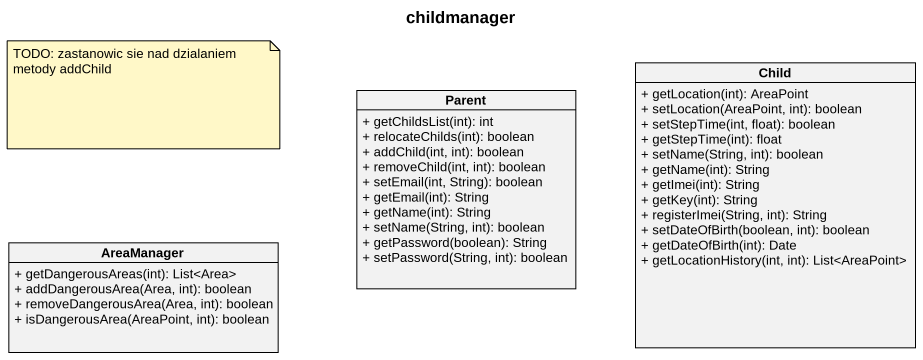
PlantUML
@startuml
title childmanager
hide circle
hide empty members
skinparam classAttributeIconSize 0
class Parent {
  + getChildsList(int): int
  + relocateChilds(int): boolean
  + addChild(int, int): boolean
  + removeChild(int, int): boolean
  + setEmail(int, String): boolean
  + getEmail(int): String
  + getName(int): String
  + setName(String, int): boolean
  + getPassword(boolean): String
  + setPassword(String, int): boolean
}
class Child {
  + getLocation(int): AreaPoint
  + setLocation(AreaPoint, int): boolean
  + setStepTime(int, float): boolean
  + getStepTime(int): float
  + setName(String, int): boolean
  + getName(int): String
  + getImei(int): String
  + getKey(int): String
  + registerImei(String, int): String
  + setDateOfBirth(boolean, int): boolean
  + getDateOfBirth(int): Date
  + getLocationHistory(int, int): List<AreaPoint>
}
class AreaManager {
  + getDangerousAreas(int): List<Area>
  + addDangerousArea(Area, int): boolean
  + removeDangerousArea(Area, int): boolean
  + isDangerousArea(AreaPoint, int): boolean
}
note as N1
  TODO: zastanowic sie nad dzialaniem metody addChild
end note
@enduml
